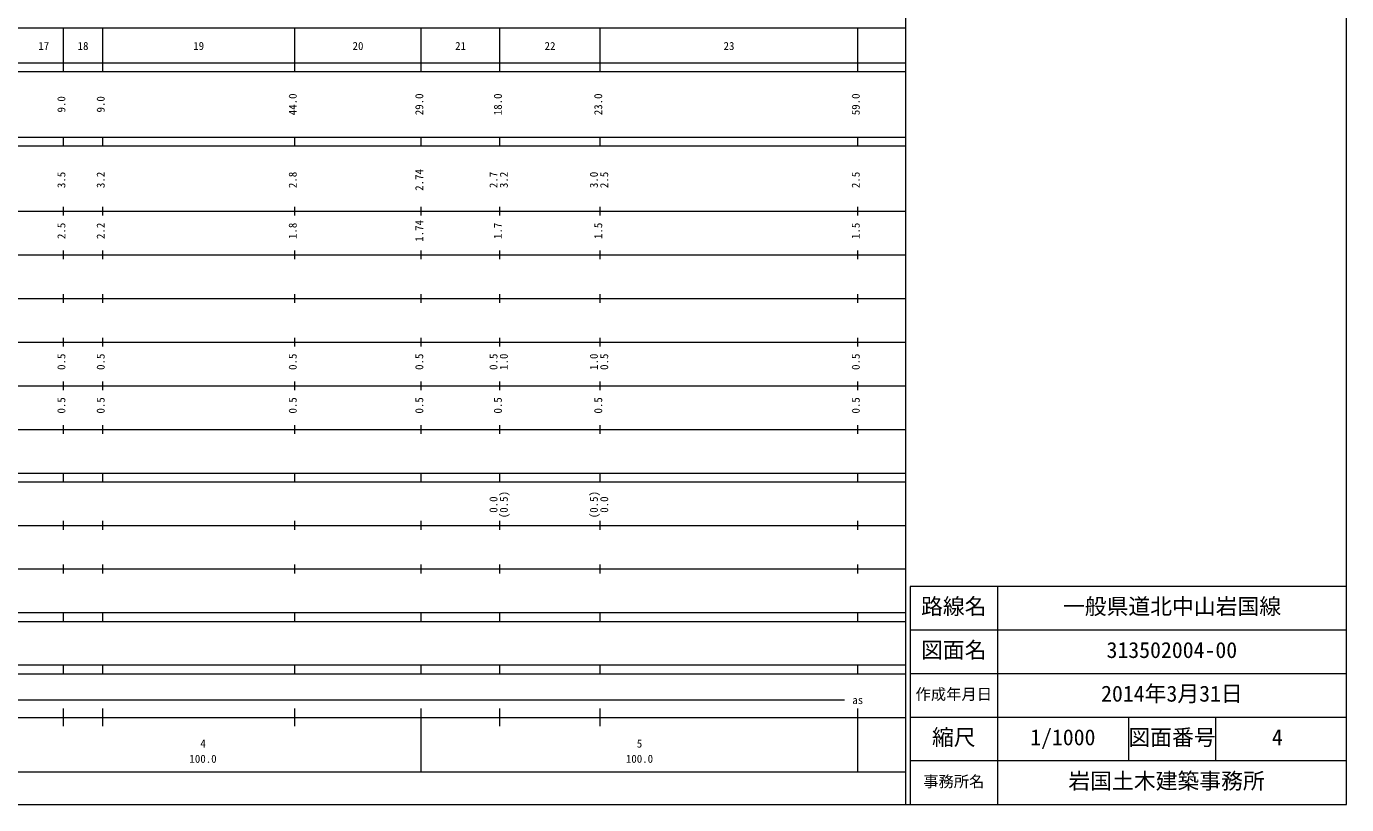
# Model space of a CAD drawing. Units: millimetres on the paper, enlarged 1000 times. Extents: x -625 to 700064, y -625 to 362743.
# Drawn here: x 397590 to 700064, y 2743 to 181100 of the extents above; entities that cross this region are included whole.
import ezdxf
from ezdxf.enums import TextEntityAlignment as Align

# ---------------------------------------------------------------- set-up
doc = ezdxf.new("R2010")
doc.units = ezdxf.units.MM
doc.header["$LTSCALE"] = 1000
doc.layers.add('S-SUV', color=7, linetype='Continuous', lineweight=13)
doc.styles.add('ＭＳ ゴシック', font='')
doc.styles.get('ＭＳ ゴシック').set_extended_font_data('MS Gothic')

msp = doc.modelspace()

# ---------------------------------------------------------------- linework, layer by layer
at = {"layer": 'S-SUV'}
for p, q in [((700064, 2743), (700064, 362743)), ((599064, 2743), (599064, 352743)), ((88064, 180743), (599064, 180743)), ((406064, 170743), (406064, 180743)), ((415064, 170743), (415064, 180743)), ((459064, 170743), (459064, 180743)), ((488064, 170743), (488064, 180743)), ((506064, 170743), (506064, 180743)), ((529064, 170743), (529064, 180743)), ((588064, 170743), (588064, 180743)), ((60064, 172743), (599064, 172743)), ((60064, 170743), (599064, 170743)), ((60064, 155743), (599064, 155743)), ((406064, 153743), (406064, 155743)), ((415064, 153743), (415064, 155743)), ((459064, 153743), (459064, 155743)), ((488064, 153743), (488064, 155743)), ((506064, 153743), (506064, 155743)), ((529064, 153743), (529064, 155743)), ((588064, 153743), (588064, 155743)), ((60064, 153743), (599064, 153743)), ((406064, 137743), (406064, 139743)), ((415064, 137743), (415064, 139743)), ((459064, 137743), (459064, 139743)), ((488064, 137743), (488064, 139743)), ((506064, 137743), (506064, 139743)), ((529064, 137743), (529064, 139743)), ((588064, 137743), (588064, 139743)), ((60064, 138743), (599064, 138743)), ((66064, 128743), (599064, 128743)), ((406064, 127743), (406064, 129743)), ((415064, 127743), (415064, 129743)), ((459064, 127743), (459064, 129743)), ((488064, 127743), (488064, 129743)), ((506064, 127743), (506064, 129743)), ((529064, 127743), (529064, 129743)), ((588064, 127743), (588064, 129743)), ((72064, 118743), (599064, 118743)), ((406064, 117743), (406064, 119743)), ((415064, 117743), (415064, 119743)), ((459064, 117743), (459064, 119743)), ((488064, 117743), (488064, 119743)), ((506064, 117743), (506064, 119743)), ((529064, 117743), (529064, 119743)), ((588064, 117743), (588064, 119743)), ((406064, 107743), (406064, 109743)), ((415064, 107743), (415064, 109743)), ((459064, 107743), (459064, 109743)), ((488064, 107743), (488064, 109743)), ((506064, 107743), (506064, 109743)), ((529064, 107743), (529064, 109743)), ((588064, 107743), (588064, 109743)), ((66064, 108743), (599064, 108743)), ((72064, 98743), (599064, 98743)), ((406064, 97743), (406064, 99743)), ((415064, 97743), (415064, 99743)), ((459064, 97743), (459064, 99743)), ((488064, 97743), (488064, 99743)), ((506064, 97743), (506064, 99743)), ((529064, 97743), (529064, 99743)), ((588064, 97743), (588064, 99743)), ((66064, 88743), (599064, 88743)), ((406064, 87743), (406064, 89743)), ((415064, 87743), (415064, 89743)), ((459064, 87743), (459064, 89743)), ((488064, 87743), (488064, 89743)), ((506064, 87743), (506064, 89743)), ((529064, 87743), (529064, 89743)), ((588064, 87743), (588064, 89743)), ((60064, 78743), (599064, 78743)), ((406064, 76743), (406064, 78743)), ((415064, 76743), (415064, 78743)), ((459064, 76743), (459064, 78743)), ((488064, 76743), (488064, 78743)), ((506064, 76743), (506064, 78743)), ((529064, 76743), (529064, 78743)), ((588064, 76743), (588064, 78743)), ((60064, 76743), (599064, 76743)), ((69064, 66743), (599064, 66743)), ((406064, 65743), (406064, 67743)), ((415064, 65743), (415064, 67743)), ((459064, 65743), (459064, 67743)), ((488064, 65743), (488064, 67743)), ((506064, 65743), (506064, 67743)), ((529064, 65743), (529064, 67743)), ((588064, 65743), (588064, 67743)), ((406064, 55743), (406064, 57743)), ((415064, 55743), (415064, 57743)), ((459064, 55743), (459064, 57743)), ((488064, 55743), (488064, 57743)), ((506064, 55743), (506064, 57743)), ((529064, 55743), (529064, 57743)), ((588064, 55743), (588064, 57743)), ((60064, 56743), (599064, 56743)), ((700064, 52743), (600064, 52743)), ((600064, 52743), (600064, 2743)), ((620064, 52743), (620064, 2743)), ((60064, 46743), (599064, 46743)), ((406064, 44743), (406064, 46743)), ((415064, 44743), (415064, 46743)), ((459064, 44743), (459064, 46743)), ((488064, 44743), (488064, 46743)), ((506064, 44743), (506064, 46743)), ((529064, 44743), (529064, 46743)), ((588064, 44743), (588064, 46743)), ((60064, 44743), (599064, 44743)), ((700064, 42743), (600064, 42743)), ((60064, 34743), (599064, 34743)), ((406064, 32743), (406064, 34743)), ((415064, 32743), (415064, 34743)), ((459064, 32743), (459064, 34743)), ((488064, 32743), (488064, 34743)), ((506064, 32743), (506064, 34743)), ((529064, 32743), (529064, 34743)), ((588064, 32743), (588064, 34743)), ((60064, 32743), (599064, 32743)), ((700064, 32743), (600064, 32743)), ((91064, 26743), (585064, 26743)), ((406064, 20743), (406064, 24743)), ((415064, 20743), (415064, 24743)), ((459064, 20743), (459064, 24743)), ((488064, 10243), (488064, 24743)), ((506064, 20743), (506064, 24743)), ((529064, 20743), (529064, 24743)), ((588064, 10243), (588064, 24743)), ((60064, 22743), (599064, 22743)), ((700064, 22743), (600064, 22743)), ((650064, 22743), (650064, 12743)), ((670064, 22743), (670064, 12743)), ((700064, 12743), (600064, 12743)), ((88064, 10243), (599064, 10243)), ((60064, 2743), (700064, 2743))]:
    msp.add_line(p, q, dxfattribs=at)

# ---------------------------------------------------------------- texts
at = {"layer": 'S-SUV', "style": 'ＭＳ ゴシック'}
for s, height, p in [('17', 1833, (400314, 175148)), ('18', 1833, (409314, 175148)), ('19', 1833, (435814, 175148)), ('20', 1833, (472314, 175148)), ('21', 1833, (495814, 175148)), ('22', 1833, (516314, 175148)), ('23', 1833, (557314, 175148)), ('路線名', 3666, (602564, 45243)), ('路線名', 3666, (602564, 45243)), ('一般県道北中山岩国線', 3666, (635064, 45243)), ('図面名', 3666, (602564, 35243)), ('図面名', 3666, (602564, 35243)), ('313502004-00', 3666, (645064, 35243)), ('2014年3月31日', 3666, (643814, 25243)), ('作成年月日', 2566, (601314, 25993)), ('作成年月日', 2566, (601314, 25993)), ('as', 1833, (586814, 25243)), ('縮尺', 3666, (605064, 15243)), ('縮尺', 3666, (605064, 15243)), ('1/1000', 3666, (627564, 15243)), ('図面番号', 3666, (650064, 15243)), ('図面番号', 3666, (650064, 15243)), ('4', 3666, (682939, 15243)), ('4', 1833, (437439, 15266)), ('5', 1833, (537439, 15266)), ('100.0', 1833, (434939, 11776)), ('100.0', 1833, (534939, 11776)), ('事務所名', 2566, (603064, 5993)), ('事務所名', 2566, (603064, 5993)), ('岩国土木建築事務所 ', 3666, (636314, 5243))]:
    msp.add_text(s, height=height, dxfattribs=at).set_placement(p, align=Align.BOTTOM_LEFT)
for s, p in [('9.0', (407064, 161368)), ('9.0', (416064, 161368)), ('44.0', (460064, 160743)), ('29.0', (489064, 160743)), ('18.0', (507064, 160743)), ('23.0', (530064, 160743)), ('59.0', (589064, 160743)), ('2.74', (489064, 143417)), ('3.5', (407064, 144042)), ('3.2', (416064, 144042)), ('2.8', (460064, 144042)), ('2.7', (506064, 144042)), ('3.2', (508434, 144042)), ('3.0', (529064, 144042)), ('2.5', (531434, 144042)), ('2.5', (589064, 144042)), ('1.74', (489064, 131743)), ('2.5', (407064, 132368)), ('2.2', (416064, 132368)), ('1.8', (460064, 132368)), ('1.7', (507064, 132368)), ('1.5', (530064, 132368)), ('1.5', (589064, 132368)), ('0.5', (407064, 102368)), ('0.5', (416064, 102368)), ('0.5', (460064, 102368)), ('0.5', (489064, 102368)), ('0.5', (506064, 102368)), ('1.0', (508434, 102368)), ('1.0', (529064, 102368)), ('0.5', (531434, 102368)), ('0.5', (589064, 102368)), ('0.5', (407064, 92368)), ('0.5', (416064, 92368)), ('0.5', (460064, 92368)), ('0.5', (489064, 92368)), ('0.5', (507064, 92368)), ('0.5', (530064, 92368)), ('0.5', (589064, 92368)), ('0.0', (506064, 69632)), ('(0.5)', (508434, 68382)), ('(0.5)', (529064, 68382)), ('0.0', (531434, 69632))]:
    msp.add_text(s, height=1833, rotation=90, dxfattribs=at).set_placement(p, align=Align.BOTTOM_LEFT)

doc.saveas('drawing.dxf')
